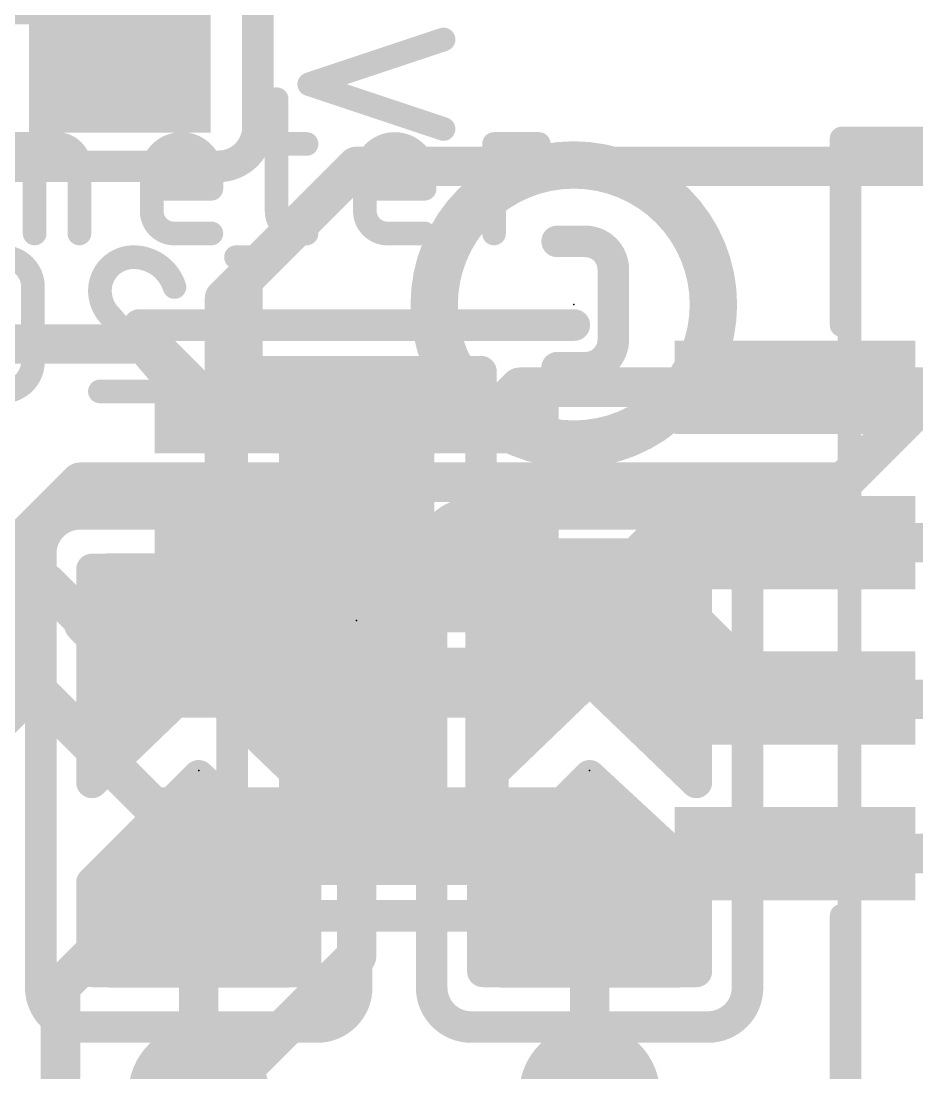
# Model space of a CAD drawing. Extents: x -0.1 to 25.5, y -0.1 to 17.9.
# Drawn here: x 15.37 to 21.13, y 5.98 to 12.75 of the extents above; entities that cross this region are included whole.
import ezdxf

# ---------------------------------------------------------------- set-up
doc = ezdxf.new("R2010")
doc.units = 0
for name, color, linetype in [('1', 12, 'CONTINUOUS'), ('16', 5, 'CONTINUOUS'), ('18', 110, 'CONTINUOUS'), ('21', 40, 'CONTINUOUS'), ('22', 6, 'CONTINUOUS'), ('23', 53, 'CONTINUOUS'), ('24', 53, 'CONTINUOUS'), ('51', 253, 'CONTINUOUS')]:
    doc.layers.add(name, color=color, linetype=linetype)

# ---------------------------------------------------------------- blocks, each defined once
blk = doc.blocks.new('RECT')
blk.add_solid([(-0.5, -0.5), (0.5, -0.5), (-0.5, 0.5), (0.5, 0.5)])
blk = doc.blocks.new('RECT121920X243840R50')
at = {"const_width": 0.1905}
blk.add_lwpolyline([(0.2858, -0.5715), (0.2858, 0.5715, 0.4142), (0.1905, 0.6668), (-0.1905, 0.6668, 0.4142), (-0.2858, 0.5715), (-0.2858, -0.5715, 0.4142), (-0.1905, -0.6668), (0.1905, -0.6668, 0.4142)], format="xyb", close=True, dxfattribs=at)
blk.add_solid([(-0.2159, -0.5969), (0.2159, -0.5969), (-0.2159, 0.5969), (0.2159, 0.5969)])
blk = doc.blocks.new('ROUNDV')
at = {"const_width": 0.5}
blk.add_lwpolyline([(0, -0.25, 1), (0, 0.25, 1), (0, -0.25)], format="xyb", dxfattribs=at)

msp = doc.modelspace()

# ---------------------------------------------------------------- linework, layer by layer
at = {"layer": '1', "const_width": 0.254}
for points in [[(16.676, 10.961), (17.526, 11.811)], [(17.526, 11.811), (21.971, 11.811)], [(16.676, 10.19), (16.676, 10.961)], [(14.732, 10.668), (16.198, 10.668)], [(16.198, 10.668), (16.676, 10.19)], [(18.376, 10.19), (18.576, 10.39)], [(18.576, 10.39), (20.346, 10.39)], [(21.2668, 10.39), (20.346, 10.39)], [(16.676, 10.19), (16.676, 9.29)], [(19.323, 9.29), (19.431, 9.398)], [(19.431, 9.398), (20.338, 9.398)], [(20.338, 9.398), (20.346, 9.39)], [(20.346, 9.39), (21.582, 9.39)], [(18.376, 9.29), (19.323, 9.29)], [(14.6861, 9.128), (15.5321, 9.128)], [(15.5321, 9.128), (15.7703, 8.8898)], [(15.7703, 8.8898), (15.7703, 8.8677)], [(15.7703, 8.8677), (16.148, 8.49)], [(14.6861, 8.628), (15.2781, 8.628)], [(15.2781, 8.628), (16.4131, 7.493)], [(16.148, 8.49), (16.676, 8.49)], [(16.676, 8.49), (17.291, 8.49)], [(17.291, 8.49), (17.526, 8.255)], [(18.376, 8.49), (18.376, 7.59)], [(20.354, 8.382), (20.346, 8.39)], [(21.844, 8.382), (20.354, 8.382)], [(17.526, 8.255), (17.526, 6.731)], [(16.676, 7.59), (15.621, 6.535)], [(16.579, 7.493), (16.676, 7.59)], [(18.376, 7.59), (18.576, 7.39)], [(16.4131, 7.493), (16.579, 7.493)], [(18.576, 7.39), (20.346, 7.39)], [(20.346, 7.39), (21.7949, 7.39)], [(17.526, 6.731), (16.637, 5.842)], [(15.621, 6.535), (15.621, 5.6231)]]:
    msp.add_lwpolyline(points, dxfattribs=at)
at = {"layer": '1', "const_width": 0.127}
for points in [[(17.526, 11.8745, 1), (17.526, 11.7475)], [(17.5709, 11.7661, 1), (17.4811, 11.8559)], [(16.7395, 10.961, 1), (16.6125, 10.961)], [(16.6311, 11.0059, 1), (16.7209, 10.9161)], [(16.2429, 10.7129, 1), (16.1531, 10.6231)], [(16.198, 10.6045, 1), (16.198, 10.7315)], [(18.576, 10.4535, 1), (18.576, 10.3265)], [(18.6209, 10.3451, 1), (18.5311, 10.4349)], [(20.346, 10.4535, 1), (20.346, 10.3265)], [(20.346, 10.3265, 1), (20.346, 10.4535)], [(16.7395, 10.19, 1), (16.6125, 10.19)], [(16.6311, 10.1451, 1), (16.7209, 10.2349)], [(18.3311, 10.2349, 1), (18.4209, 10.1451)], [(16.6125, 10.19, 1), (16.7395, 10.19)], [(19.431, 9.4615, 1), (19.431, 9.3345)], [(19.4759, 9.3531, 1), (19.3861, 9.4429)], [(20.3829, 9.4429, 1), (20.2931, 9.3531)], [(20.346, 9.4535, 1), (20.346, 9.3265)], [(20.3011, 9.3451, 1), (20.3909, 9.4349)], [(20.338, 9.3345, 1), (20.338, 9.4615)], [(18.376, 9.3535, 1), (18.376, 9.2265)], [(19.323, 9.2265, 1), (19.323, 9.3535)], [(16.6125, 9.29, 1), (16.7395, 9.29)], [(19.2781, 9.3349, 1), (19.3679, 9.2451)], [(15.577, 9.1729, 1), (15.4872, 9.0831)], [(15.5321, 9.0645, 1), (15.5321, 9.1915)], [(15.8338, 8.8898, 1), (15.7068, 8.8898)], [(15.8152, 8.9126, 1), (15.7254, 8.8228)], [(15.7254, 8.8449, 1), (15.8152, 8.9347)], [(15.7068, 8.8677, 1), (15.8338, 8.8677)], [(15.323, 8.6729, 1), (15.2332, 8.5831)], [(15.2781, 8.5645, 1), (15.2781, 8.6915)], [(16.148, 8.5535, 1), (16.148, 8.4265)], [(16.1031, 8.4451, 1), (16.1929, 8.5349)], [(16.676, 8.5535, 1), (16.676, 8.4265)], [(16.676, 8.4265, 1), (16.676, 8.5535)], [(17.3359, 8.5349, 1), (17.2461, 8.4451)], [(17.291, 8.4265, 1), (17.291, 8.5535)], [(18.4395, 8.49, 1), (18.3125, 8.49)], [(20.3909, 8.4349, 1), (20.3011, 8.3451)], [(20.354, 8.4455, 1), (20.354, 8.3185)], [(20.3091, 8.3371, 1), (20.3989, 8.4269)], [(17.5895, 8.255, 1), (17.4625, 8.255)], [(17.4811, 8.2101, 1), (17.5709, 8.2999)], [(16.7209, 7.5451, 1), (16.6311, 7.6349)], [(16.7209, 7.5451, 1), (16.6311, 7.6349)], [(18.4209, 7.6349, 1), (18.3311, 7.5451)], [(18.3125, 7.59, 1), (18.4395, 7.59)], [(16.4131, 7.5565, 1), (16.4131, 7.4295)], [(16.3682, 7.4481, 1), (16.458, 7.5379)], [(16.5341, 7.5379, 1), (16.6239, 7.4481)], [(16.579, 7.4295, 1), (16.579, 7.5565)], [(18.576, 7.4535, 1), (18.576, 7.3265)], [(20.346, 7.4535, 1), (20.346, 7.3265)], [(20.346, 7.3265, 1), (20.346, 7.4535)], [(18.5311, 7.3451, 1), (18.6209, 7.4349)], [(17.5709, 6.6861, 1), (17.4811, 6.7759)], [(17.4625, 6.731, 1), (17.5895, 6.731)], [(15.6845, 6.535, 1), (15.5575, 6.535)], [(15.5761, 6.5799, 1), (15.6659, 6.4901)]]:
    msp.add_lwpolyline(points, format="xyb", dxfattribs=at)
at = {"layer": '16'}
for points, const_width in [([(16.002, 12.827), (16.51, 13.335)], 0.254), ([(20.6558, 9.779), (21.7754, 10.8987)], 0.254), ([(15.367, 9.398), (15.748, 9.779)], 0.254), ([(15.748, 9.779), (20.6558, 9.779)], 0.254), ([(15.367, 8.382), (15.367, 9.398)], 0.254), ([(15.8234, 7.8478), (15.8234, 9.2178)], 0.2032), ([(15.8234, 9.2178), (17.1966, 9.2178)], 0.2032), ([(17.1966, 9.2178), (17.1966, 7.8478)], 0.2032), ([(18.338, 7.8478), (18.338, 9.2178)], 0.2032), ([(18.338, 9.2178), (19.7112, 9.2178)], 0.2032), ([(19.7112, 9.2178), (19.7112, 7.8478)], 0.2032), ([(15.8234, 9.144), (17.1966, 9.144)], 0.2032), ([(18.338, 9.144), (19.7112, 9.144)], 0.2032), ([(15.8234, 8.9408), (17.1966, 8.9408)], 0.2032), ([(16.51, 8.9408), (19.0246, 8.9408)], 0.254), ([(18.338, 8.9408), (19.7112, 8.9408)], 0.2032), ([(19.0246, 8.9408), (19.6342, 8.9408)], 0.254), ([(20.193, 8.382), (19.6342, 8.9408)], 0.254), ([(15.8234, 8.7376), (17.1966, 8.7376)], 0.2032), ([(18.338, 8.7376), (19.7112, 8.7376)], 0.2032), ([(15.8234, 8.5344), (17.1966, 8.5344)], 0.2032), ([(16.51, 8.509), (15.8234, 7.8478)], 0.2032), ([(17.1966, 7.8478), (16.51, 8.509)], 0.2032), ([(18.338, 8.5344), (19.7112, 8.5344)], 0.2032), ([(19.0246, 8.509), (18.338, 7.8478)], 0.2032), ([(19.7112, 7.8478), (19.0246, 8.509)], 0.2032), ([(13.462, 6.477), (15.367, 8.382)], 0.254), ([(20.193, 8.382), (21.844, 8.382)], 0.254), ([(15.8234, 8.3312), (16.3254, 8.3312)], 0.2032), ([(16.6946, 8.3312), (17.1966, 8.3312)], 0.2032), ([(18.338, 8.3312), (18.84, 8.3312)], 0.2032), ([(19.2092, 8.3312), (19.7112, 8.3312)], 0.2032), ([(15.8234, 8.128), (16.1144, 8.128)], 0.2032), ([(16.9056, 8.128), (17.1966, 8.128)], 0.2032), ([(18.338, 8.128), (18.629, 8.128)], 0.2032), ([(19.4202, 8.128), (19.7112, 8.128)], 0.2032), ([(15.8234, 7.9248), (15.9034, 7.9248)], 0.2032), ([(16.51, 7.8899), (15.8234, 7.2033)], 0.2032), ([(17.1966, 7.2533), (16.51, 7.8899)], 0.2032), ([(17.1166, 7.9248), (17.1966, 7.9248)], 0.2032), ([(18.338, 7.9248), (18.418, 7.9248)], 0.2032), ([(19.0246, 7.8899), (18.338, 7.2033)], 0.2032), ([(19.7112, 7.2533), (19.0246, 7.8899)], 0.2032), ([(19.6312, 7.9248), (19.7112, 7.9248)], 0.2032), ([(16.3417, 7.7216), (16.6915, 7.7216)], 0.2032), ([(18.8563, 7.7216), (19.2061, 7.7216)], 0.2032), ([(16.1385, 7.5184), (16.9107, 7.5184)], 0.2032), ([(18.6531, 7.5184), (19.4253, 7.5184)], 0.2032), ([(15.9353, 7.3152), (17.1298, 7.3152)], 0.2032), ([(18.4499, 7.3152), (19.6444, 7.3152)], 0.2032), ([(17.1966, 6.6318), (17.1966, 7.2533)], 0.2032), ([(19.7112, 6.6318), (19.7112, 7.2533)], 0.2032), ([(15.8234, 7.2033), (15.8234, 6.6318)], 0.2032), ([(18.338, 7.2033), (18.338, 6.6318)], 0.2032), ([(15.8234, 7.112), (17.1966, 7.112)], 0.2032), ([(18.338, 7.112), (19.7112, 7.112)], 0.2032), ([(15.8234, 6.9088), (17.1966, 6.9088)], 0.2032), ([(16.51, 6.9088), (16.51, 5.842)], 0.254), ([(18.338, 6.9088), (19.7112, 6.9088)], 0.2032), ([(19.0246, 6.9088), (19.0246, 5.842)], 0.254), ([(15.8234, 6.7056), (17.1966, 6.7056)], 0.2032), ([(18.338, 6.7056), (19.7112, 6.7056)], 0.2032), ([(15.8234, 6.6318), (17.1966, 6.6318)], 0.2032), ([(18.338, 6.6318), (19.7112, 6.6318)], 0.2032)]:
    msp.add_lwpolyline(points, dxfattribs=dict(at, const_width=const_width))
for points, const_width in [([(15.9571, 12.8719, 1), (16.0469, 12.7821)], 0.127), ([(15.748, 9.8425, 1), (15.748, 9.7155)], 0.127), ([(15.7929, 9.7341, 1), (15.7031, 9.8239)], 0.127), ([(20.6109, 9.8239, 1), (20.7007, 9.7341)], 0.127), ([(20.6558, 9.7155, 1), (20.6558, 9.8425)], 0.127), ([(15.4305, 9.398, 1), (15.3035, 9.398)], 0.127), ([(15.3221, 9.4429, 1), (15.4119, 9.3531)], 0.127), ([(15.8742, 9.2178, 1), (15.7726, 9.2178)], 0.1016), ([(15.8234, 9.2686, 1), (15.8234, 9.167)], 0.1016), ([(17.2474, 9.2178, 1), (17.1458, 9.2178)], 0.1016), ([(17.1966, 9.167, 1), (17.1966, 9.2686)], 0.1016), ([(18.3888, 9.2178, 1), (18.2872, 9.2178)], 0.1016), ([(18.338, 9.2686, 1), (18.338, 9.167)], 0.1016), ([(19.762, 9.2178, 1), (19.6604, 9.2178)], 0.1016), ([(19.7112, 9.167, 1), (19.7112, 9.2686)], 0.1016), ([(15.8234, 9.1948, 1), (15.8234, 9.0932)], 0.1016), ([(17.1966, 9.0932, 1), (17.1966, 9.1948)], 0.1016), ([(18.338, 9.1948, 1), (18.338, 9.0932)], 0.1016), ([(19.7112, 9.0932, 1), (19.7112, 9.1948)], 0.1016), ([(15.8234, 8.9916, 1), (15.8234, 8.89)], 0.1016), ([(16.51, 9.0043, 1), (16.51, 8.8773)], 0.127), ([(17.1966, 8.89, 1), (17.1966, 8.9916)], 0.1016), ([(18.338, 8.9916, 1), (18.338, 8.89)], 0.1016), ([(19.0246, 9.0043, 1), (19.0246, 8.8773)], 0.127), ([(19.0246, 8.8773, 1), (19.0246, 9.0043)], 0.127), ([(19.6791, 8.9857, 1), (19.5893, 8.8959)], 0.127), ([(19.6342, 8.8773, 1), (19.6342, 9.0043)], 0.127), ([(19.7112, 8.89, 1), (19.7112, 8.9916)], 0.1016), ([(15.8234, 8.7884, 1), (15.8234, 8.6868)], 0.1016), ([(17.1966, 8.6868, 1), (17.1966, 8.7884)], 0.1016), ([(18.338, 8.7884, 1), (18.338, 8.6868)], 0.1016), ([(19.7112, 8.6868, 1), (19.7112, 8.7884)], 0.1016), ([(15.8234, 8.5852, 1), (15.8234, 8.4836)], 0.1016), ([(16.5452, 8.5456, 1), (16.4748, 8.4724)], 0.1016), ([(16.5452, 8.4724, 1), (16.4748, 8.5456)], 0.1016), ([(17.1966, 8.4836, 1), (17.1966, 8.5852)], 0.1016), ([(18.338, 8.5852, 1), (18.338, 8.4836)], 0.1016), ([(19.0598, 8.5456, 1), (18.9894, 8.4724)], 0.1016), ([(19.0598, 8.4724, 1), (18.9894, 8.5456)], 0.1016), ([(19.7112, 8.4836, 1), (19.7112, 8.5852)], 0.1016), ([(15.4119, 8.3371, 1), (15.3221, 8.4269)], 0.127), ([(20.193, 8.4455, 1), (20.193, 8.3185)], 0.127), ([(20.1481, 8.3371, 1), (20.2379, 8.4269)], 0.127), ([(15.3035, 8.382, 1), (15.4305, 8.382)], 0.127), ([(15.8234, 8.382, 1), (15.8234, 8.2804)], 0.1016), ([(16.3254, 8.2804, 1), (16.3254, 8.382)], 0.1016), ([(16.6946, 8.382, 1), (16.6946, 8.2804)], 0.1016), ([(17.1966, 8.2804, 1), (17.1966, 8.382)], 0.1016), ([(18.338, 8.382, 1), (18.338, 8.2804)], 0.1016), ([(18.84, 8.2804, 1), (18.84, 8.382)], 0.1016), ([(19.2092, 8.382, 1), (19.2092, 8.2804)], 0.1016), ([(19.7112, 8.2804, 1), (19.7112, 8.382)], 0.1016), ([(15.8234, 8.1788, 1), (15.8234, 8.0772)], 0.1016), ([(16.1144, 8.0772, 1), (16.1144, 8.1788)], 0.1016), ([(16.9056, 8.1788, 1), (16.9056, 8.0772)], 0.1016), ([(17.1966, 8.0772, 1), (17.1966, 8.1788)], 0.1016), ([(18.338, 8.1788, 1), (18.338, 8.0772)], 0.1016), ([(18.629, 8.0772, 1), (18.629, 8.1788)], 0.1016), ([(19.4202, 8.1788, 1), (19.4202, 8.0772)], 0.1016), ([(19.7112, 8.0772, 1), (19.7112, 8.1788)], 0.1016), ([(15.8234, 7.9756, 1), (15.8234, 7.874)], 0.1016), ([(15.9034, 7.874, 1), (15.9034, 7.9756)], 0.1016), ([(16.5445, 7.9272, 1), (16.4755, 7.8526)], 0.1016), ([(16.5459, 7.854, 1), (16.4741, 7.9258)], 0.1016), ([(17.1166, 7.9756, 1), (17.1166, 7.874)], 0.1016), ([(17.1966, 7.874, 1), (17.1966, 7.9756)], 0.1016), ([(18.338, 7.9756, 1), (18.338, 7.874)], 0.1016), ([(18.418, 7.874, 1), (18.418, 7.9756)], 0.1016), ([(19.0591, 7.9272, 1), (18.9901, 7.8526)], 0.1016), ([(19.0605, 7.854, 1), (18.9887, 7.9258)], 0.1016), ([(19.6312, 7.9756, 1), (19.6312, 7.874)], 0.1016), ([(19.7112, 7.874, 1), (19.7112, 7.9756)], 0.1016), ([(15.7882, 7.8844, 1), (15.8586, 7.8112)], 0.1016), ([(17.1614, 7.8112, 1), (17.2318, 7.8844)], 0.1016), ([(18.3028, 7.8844, 1), (18.3732, 7.8112)], 0.1016), ([(19.676, 7.8112, 1), (19.7464, 7.8844)], 0.1016), ([(15.7726, 7.8478, 1), (15.8742, 7.8478)], 0.1016), ([(17.1458, 7.8478, 1), (17.2474, 7.8478)], 0.1016), ([(18.2872, 7.8478, 1), (18.3888, 7.8478)], 0.1016), ([(19.6604, 7.8478, 1), (19.762, 7.8478)], 0.1016), ([(16.3417, 7.7724, 1), (16.3417, 7.6708)], 0.1016), ([(16.6915, 7.6708, 1), (16.6915, 7.7724)], 0.1016), ([(18.8563, 7.7724, 1), (18.8563, 7.6708)], 0.1016), ([(19.2061, 7.6708, 1), (19.2061, 7.7724)], 0.1016), ([(16.1385, 7.5692, 1), (16.1385, 7.4676)], 0.1016), ([(16.9107, 7.4676, 1), (16.9107, 7.5692)], 0.1016), ([(18.6531, 7.5692, 1), (18.6531, 7.4676)], 0.1016), ([(19.4253, 7.4676, 1), (19.4253, 7.5692)], 0.1016), ([(15.9353, 7.366, 1), (15.9353, 7.2644)], 0.1016), ([(17.1298, 7.2644, 1), (17.1298, 7.366)], 0.1016), ([(18.4499, 7.366, 1), (18.4499, 7.2644)], 0.1016), ([(19.6444, 7.2644, 1), (19.6444, 7.366)], 0.1016), ([(17.2474, 7.2533, 1), (17.1458, 7.2533)], 0.1016), ([(17.1621, 7.216, 1), (17.2311, 7.2906)], 0.1016), ([(19.762, 7.2533, 1), (19.6604, 7.2533)], 0.1016), ([(19.6767, 7.216, 1), (19.7457, 7.2906)], 0.1016), ([(15.8742, 7.2033, 1), (15.7726, 7.2033)], 0.1016), ([(15.7875, 7.2392, 1), (15.8593, 7.1674)], 0.1016), ([(18.3888, 7.2033, 1), (18.2872, 7.2033)], 0.1016), ([(18.3021, 7.2392, 1), (18.3739, 7.1674)], 0.1016), ([(15.8234, 7.1628, 1), (15.8234, 7.0612)], 0.1016), ([(17.1966, 7.0612, 1), (17.1966, 7.1628)], 0.1016), ([(18.338, 7.1628, 1), (18.338, 7.0612)], 0.1016), ([(19.7112, 7.0612, 1), (19.7112, 7.1628)], 0.1016), ([(15.8234, 6.9596, 1), (15.8234, 6.858)], 0.1016), ([(16.5735, 6.9088, 1), (16.4465, 6.9088)], 0.127), ([(17.1966, 6.858, 1), (17.1966, 6.9596)], 0.1016), ([(18.338, 6.9596, 1), (18.338, 6.858)], 0.1016), ([(19.0881, 6.9088, 1), (18.9611, 6.9088)], 0.127), ([(19.7112, 6.858, 1), (19.7112, 6.9596)], 0.1016), ([(15.8234, 6.7564, 1), (15.8234, 6.6548)], 0.1016), ([(17.1966, 6.6548, 1), (17.1966, 6.7564)], 0.1016), ([(18.338, 6.7564, 1), (18.338, 6.6548)], 0.1016), ([(19.7112, 6.6548, 1), (19.7112, 6.7564)], 0.1016), ([(15.8234, 6.6826, 1), (15.8234, 6.581)], 0.1016), ([(17.1966, 6.581, 1), (17.1966, 6.6826)], 0.1016), ([(18.338, 6.6826, 1), (18.338, 6.581)], 0.1016), ([(19.7112, 6.581, 1), (19.7112, 6.6826)], 0.1016), ([(15.7726, 6.6318, 1), (15.8742, 6.6318)], 0.1016), ([(17.1458, 6.6318, 1), (17.2474, 6.6318)], 0.1016), ([(18.2872, 6.6318, 1), (18.3888, 6.6318)], 0.1016), ([(19.6604, 6.6318, 1), (19.762, 6.6318)], 0.1016)]:
    msp.add_lwpolyline(points, format="xyb", dxfattribs=dict(at, const_width=const_width))
at = {"layer": '21'}
for points, const_width in [([(16.2346, 13.4041), (15.6469, 12.7127)], 0.2286), ([(15.6469, 12.7127), (16.3383, 12.7127)], 0.2286), ([(17.0114, 12.2428), (17.0114, 11.5231)], 0.1524), ([(20.646, 10.79), (20.646, 11.99)], 0.1524), ([(20.646, 11.99), (23.246, 11.99)], 0.1524), ([(15.1667, 11.9549), (15.5985, 11.9549)], 0.1524), ([(15.4546, 11.3792), (15.4546, 11.9549)], 0.1524), ([(16.9155, 11.9549), (17.2034, 11.9549)], 0.1524), ([(18.4098, 11.3792), (18.4098, 11.9549)], 0.1524), ([(18.4098, 11.9549), (18.6976, 11.9549)], 0.1524), ([(18.6976, 11.9549), (18.6976, 11.859)], 0.1524), ([(15.7425, 11.811), (15.7425, 11.3792)], 0.1524), ([(16.2076, 11.5231), (16.2076, 11.763)], 0.1524), ([(16.5914, 11.763), (16.5914, 11.6671)], 0.1524), ([(17.5792, 11.5231), (17.5792, 11.763)], 0.1524), ([(17.963, 11.763), (17.963, 11.6671)], 0.1524), ([(16.5914, 11.6671), (16.2076, 11.6671)], 0.1524), ([(17.963, 11.6671), (17.5792, 11.6671)], 0.1524), ([(16.5914, 11.3792), (16.3515, 11.3792)], 0.1524), ([(17.1554, 11.3792), (17.2034, 11.3792)], 0.1524), ([(17.963, 11.3792), (17.7231, 11.3792)], 0.1524), ([(16.126, 10.79), (18.926, 10.79)], 0.2032), ([(18.926, 6.99), (16.126, 6.99)], 0.2032), ([(20.646, 5.89), (20.646, 6.99)], 0.1524)]:
    msp.add_lwpolyline(points, dxfattribs=dict(at, const_width=const_width))
for points, const_width in [([(15.6469, 12.7698, 1), (15.6469, 12.6555)], 0.1143), ([(15.6033, 12.7497, 1), (15.6904, 12.6757)], 0.1143), ([(16.3383, 12.6555, 1), (16.3383, 12.7698)], 0.1143), ([(17.0495, 12.2428, 1), (16.9733, 12.2428)], 0.0762), ([(20.6841, 11.99, 1), (20.6079, 11.99)], 0.0762), ([(20.646, 12.0281, 1), (20.646, 11.9519)], 0.0762), ([(15.4927, 11.9549, 1), (15.4165, 11.9549)], 0.0762), ([(15.7425, 11.811, 0.4142), (15.5985, 11.9549)], 0.1524), ([(15.5985, 11.993, 1), (15.5985, 11.9168)], 0.0762), ([(15.5985, 11.9168, 1), (15.5985, 11.993)], 0.0762), ([(16.5914, 11.763, 1), (16.2076, 11.763)], 0.1524), ([(16.9155, 11.993, 1), (16.9155, 11.9168)], 0.0762), ([(17.2034, 11.9168, 1), (17.2034, 11.993)], 0.0762), ([(17.963, 11.763, 1), (17.5792, 11.763)], 0.1524), ([(18.4479, 11.9549, 1), (18.3717, 11.9549)], 0.0762), ([(18.4098, 11.993, 1), (18.4098, 11.9168)], 0.0762), ([(18.7357, 11.9549, 1), (18.6595, 11.9549)], 0.0762), ([(18.6976, 11.9168, 1), (18.6976, 11.993)], 0.0762), ([(15.7806, 11.811, 1), (15.7044, 11.811)], 0.0762), ([(15.7044, 11.811, 1), (15.7806, 11.811)], 0.0762), ([(18.6595, 11.859, 1), (18.7357, 11.859)], 0.0762), ([(16.2457, 11.763, 1), (16.1695, 11.763)], 0.0762), ([(16.1695, 11.763, 1), (16.2457, 11.763)], 0.0762), ([(16.6295, 11.763, 1), (16.5533, 11.763)], 0.0762), ([(16.5533, 11.763, 1), (16.6295, 11.763)], 0.0762), ([(17.6173, 11.763, 1), (17.5411, 11.763)], 0.0762), ([(17.5411, 11.763, 1), (17.6173, 11.763)], 0.0762), ([(18.0011, 11.763, 1), (17.9249, 11.763)], 0.0762), ([(17.9249, 11.763, 1), (18.0011, 11.763)], 0.0762), ([(16.2076, 11.7052, 1), (16.2076, 11.629)], 0.0762), ([(16.5914, 11.629, 1), (16.5914, 11.7052)], 0.0762), ([(17.5792, 11.7052, 1), (17.5792, 11.629)], 0.0762), ([(17.963, 11.629, 1), (17.963, 11.7052)], 0.0762), ([(16.5533, 11.6671, 1), (16.6295, 11.6671)], 0.0762), ([(17.9249, 11.6671, 1), (18.0011, 11.6671)], 0.0762), ([(16.2076, 11.5231, 0.4142), (16.3515, 11.3792)], 0.1524), ([(16.2457, 11.5231, 1), (16.1695, 11.5231)], 0.0762), ([(17.0114, 11.5231, 0.4142), (17.1554, 11.3792)], 0.1524), ([(17.0495, 11.5231, 1), (16.9733, 11.5231)], 0.0762), ([(17.5792, 11.5231, 0.4142), (17.7231, 11.3792)], 0.1524), ([(17.6173, 11.5231, 1), (17.5411, 11.5231)], 0.0762), ([(16.1695, 11.5231, 1), (16.2457, 11.5231)], 0.0762), ([(16.9733, 11.5231, 1), (17.0495, 11.5231)], 0.0762), ([(17.5411, 11.5231, 1), (17.6173, 11.5231)], 0.0762), ([(16.3515, 11.4173, 1), (16.3515, 11.3411)], 0.0762), ([(16.3515, 11.3411, 1), (16.3515, 11.4173)], 0.0762), ([(16.5914, 11.3411, 1), (16.5914, 11.4173)], 0.0762), ([(17.1554, 11.4173, 1), (17.1554, 11.3411)], 0.0762), ([(17.1554, 11.3411, 1), (17.1554, 11.4173)], 0.0762), ([(17.2034, 11.3411, 1), (17.2034, 11.4173)], 0.0762), ([(17.7231, 11.4173, 1), (17.7231, 11.3411)], 0.0762), ([(17.7231, 11.3411, 1), (17.7231, 11.4173)], 0.0762), ([(17.963, 11.3411, 1), (17.963, 11.4173)], 0.0762), ([(15.4165, 11.3792, 1), (15.4927, 11.3792)], 0.0762), ([(15.7044, 11.3792, 1), (15.7806, 11.3792)], 0.0762), ([(18.3717, 11.3792, 1), (18.4479, 11.3792)], 0.0762), ([(16.126, 10.8408, 1), (16.126, 10.7392)], 0.1016), ([(18.926, 10.7392, 1), (18.926, 10.8408)], 0.1016), ([(20.6079, 10.79, 1), (20.6841, 10.79)], 0.0762), ([(16.126, 7.0408, 1), (16.126, 6.9392)], 0.1016), ([(18.926, 6.9392, 1), (18.926, 7.0408)], 0.1016), ([(20.6841, 6.99, 1), (20.6079, 6.99)], 0.0762)]:
    msp.add_lwpolyline(points, format="xyb", dxfattribs=dict(at, const_width=const_width))
at = {"layer": '22'}
for points, const_width in [([(16.891, 12.065), (16.891, 13.589)], 0.2032), ([(17.2212, 12.3393), (18.0848, 12.6272)], 0.1524), ([(18.0848, 12.0515), (17.2212, 12.3393)], 0.1524), ([(13.843, 11.811), (16.637, 11.811)], 0.2032), ([(18.9964, 11.3284), (18.8158, 11.3284)], 0.2032), ([(16.9418, 11.2268), (16.7499, 11.2268)], 0.1524), ([(16.8458, 11.2268), (16.8458, 10.3632)], 0.1524), ([(19.177, 10.6962), (19.177, 11.1478)], 0.2032), ([(15.4436, 10.5551), (15.4436, 11.0349)], 0.1524), ([(15.9464, 10.843), (16.3542, 10.3632)], 0.1524), ([(18.8158, 10.5156), (18.9964, 10.5156)], 0.2032), ([(16.3542, 10.3632), (15.8744, 10.3632)], 0.1524), ([(16.9418, 10.3632), (16.7499, 10.3632)], 0.1524), ([(15.748, 9.5758), (17.272, 9.5758)], 0.2032), ([(18.2626, 9.5758), (19.7866, 9.5758)], 0.2032), ([(15.494, 9.3218), (15.494, 6.5278)], 0.2032), ([(17.526, 6.5278), (17.526, 9.3218)], 0.2032), ([(18.0086, 9.3218), (18.0086, 6.5278)], 0.2032), ([(20.0406, 6.5278), (20.0406, 9.3218)], 0.2032), ([(15.748, 6.2738), (17.272, 6.2738)], 0.2032), ([(18.2626, 6.2738), (19.7866, 6.2738)], 0.2032)]:
    msp.add_lwpolyline(points, dxfattribs=dict(at, const_width=const_width))
for points, const_width in [([(18.0968, 12.591, 1), (18.0728, 12.6633)], 0.0762), ([(17.2332, 12.3755, 1), (17.2092, 12.3032)], 0.0762), ([(17.2092, 12.3755, 1), (17.2332, 12.3032)], 0.0762), ([(16.637, 11.811, 0.4142), (16.891, 12.065)], 0.2032), ([(16.9418, 12.065, 1), (16.8402, 12.065)], 0.1016), ([(16.8402, 12.065, 1), (16.9418, 12.065)], 0.1016), ([(18.0728, 12.0153, 1), (18.0968, 12.0876)], 0.0762), ([(16.637, 11.8618, 1), (16.637, 11.7602)], 0.1016), ([(16.637, 11.7602, 1), (16.637, 11.8618)], 0.1016), ([(18.923, 10.024, 1), (18.923, 11.82, 1), (18.923, 10.024)], 0.3048), ([(18.8158, 11.3792, 1), (18.8158, 11.2776)], 0.1016), ([(19.177, 11.1478, 0.4142), (18.9964, 11.3284)], 0.2032), ([(18.9964, 11.3792, 1), (18.9964, 11.2776)], 0.1016), ([(18.9964, 11.2776, 1), (18.9964, 11.3792)], 0.1016), ([(15.4436, 11.0349, 0.4142), (15.2517, 11.2268)], 0.1524), ([(16.0903, 11.2268, 0.4142), (15.8744, 11.0109)], 0.1524), ([(16.3542, 11.0349, 0.3252), (16.0903, 11.2268)], 0.1524), ([(16.0903, 11.2649, 1), (16.0903, 11.1887)], 0.0762), ([(16.0903, 11.1887, 1), (16.0903, 11.2649)], 0.0762), ([(16.7499, 11.2649, 1), (16.7499, 11.1887)], 0.0762), ([(16.8839, 11.2268, 1), (16.8077, 11.2268)], 0.0762), ([(16.9418, 11.1887, 1), (16.9418, 11.2649)], 0.0762), ([(19.2278, 11.1478, 1), (19.1262, 11.1478)], 0.1016), ([(19.1262, 11.1478, 1), (19.2278, 11.1478)], 0.1016), ([(15.4817, 11.0349, 1), (15.4055, 11.0349)], 0.0762), ([(15.4055, 11.0349, 1), (15.4817, 11.0349)], 0.0762), ([(15.8744, 11.0109, 0.2053), (15.9464, 10.843)], 0.1524), ([(15.9125, 11.0109, 1), (15.8363, 11.0109)], 0.0762), ([(15.8363, 11.0109, 1), (15.9125, 11.0109)], 0.0762), ([(16.318, 11.0231, 1), (16.3905, 11.0466)], 0.0762), ([(15.9754, 10.8677, 1), (15.9174, 10.8183)], 0.0762), ([(15.9201, 10.8154, 1), (15.9727, 10.8706)], 0.0762), ([(18.9964, 10.5156, 0.4142), (19.177, 10.6962)], 0.2032), ([(19.2278, 10.6962, 1), (19.1262, 10.6962)], 0.1016), ([(19.1262, 10.6962, 1), (19.2278, 10.6962)], 0.1016), ([(15.2517, 10.3632, 0.4142), (15.4436, 10.5551)], 0.1524), ([(15.4817, 10.5551, 1), (15.4055, 10.5551)], 0.0762), ([(15.4055, 10.5551, 1), (15.4817, 10.5551)], 0.0762), ([(18.8158, 10.5664, 1), (18.8158, 10.4648)], 0.1016), ([(18.9964, 10.5664, 1), (18.9964, 10.4648)], 0.1016), ([(18.9964, 10.4648, 1), (18.9964, 10.5664)], 0.1016), ([(15.8744, 10.4013, 1), (15.8744, 10.3251)], 0.0762), ([(16.3252, 10.3385, 1), (16.3832, 10.3879)], 0.0762), ([(16.3542, 10.3251, 1), (16.3542, 10.4013)], 0.0762), ([(16.7499, 10.4013, 1), (16.7499, 10.3251)], 0.0762), ([(16.9418, 10.3251, 1), (16.9418, 10.4013)], 0.0762), ([(16.8077, 10.3632, 1), (16.8839, 10.3632)], 0.0762), ([(15.748, 9.5758, 0.4142), (15.494, 9.3218)], 0.2032), ([(15.748, 9.6266, 1), (15.748, 9.525)], 0.1016), ([(15.748, 9.525, 1), (15.748, 9.6266)], 0.1016), ([(17.526, 9.3218, 0.4142), (17.272, 9.5758)], 0.2032), ([(17.272, 9.6266, 1), (17.272, 9.525)], 0.1016), ([(17.272, 9.525, 1), (17.272, 9.6266)], 0.1016), ([(18.2626, 9.5758, 0.4142), (18.0086, 9.3218)], 0.2032), ([(18.2626, 9.6266, 1), (18.2626, 9.525)], 0.1016), ([(18.2626, 9.525, 1), (18.2626, 9.6266)], 0.1016), ([(20.0406, 9.3218, 0.4142), (19.7866, 9.5758)], 0.2032), ([(19.7866, 9.6266, 1), (19.7866, 9.525)], 0.1016), ([(19.7866, 9.525, 1), (19.7866, 9.6266)], 0.1016), ([(15.5448, 9.3218, 1), (15.4432, 9.3218)], 0.1016), ([(17.5768, 9.3218, 1), (17.4752, 9.3218)], 0.1016), ([(18.0594, 9.3218, 1), (17.9578, 9.3218)], 0.1016), ([(20.0914, 9.3218, 1), (19.9898, 9.3218)], 0.1016), ([(15.4432, 9.3218, 1), (15.5448, 9.3218)], 0.1016), ([(17.4752, 9.3218, 1), (17.5768, 9.3218)], 0.1016), ([(17.9578, 9.3218, 1), (18.0594, 9.3218)], 0.1016), ([(19.9898, 9.3218, 1), (20.0914, 9.3218)], 0.1016), ([(15.494, 6.5278, 0.4142), (15.748, 6.2738)], 0.2032), ([(15.5448, 6.5278, 1), (15.4432, 6.5278)], 0.1016), ([(15.4432, 6.5278, 1), (15.5448, 6.5278)], 0.1016), ([(17.272, 6.2738, 0.4142), (17.526, 6.5278)], 0.2032), ([(17.5768, 6.5278, 1), (17.4752, 6.5278)], 0.1016), ([(17.4752, 6.5278, 1), (17.5768, 6.5278)], 0.1016), ([(18.0086, 6.5278, 0.4142), (18.2626, 6.2738)], 0.2032), ([(18.0594, 6.5278, 1), (17.9578, 6.5278)], 0.1016), ([(17.9578, 6.5278, 1), (18.0594, 6.5278)], 0.1016), ([(19.7866, 6.2738, 0.4142), (20.0406, 6.5278)], 0.2032), ([(20.0914, 6.5278, 1), (19.9898, 6.5278)], 0.1016), ([(19.9898, 6.5278, 1), (20.0914, 6.5278)], 0.1016), ([(15.748, 6.3246, 1), (15.748, 6.223)], 0.1016), ([(15.748, 6.223, 1), (15.748, 6.3246)], 0.1016), ([(17.272, 6.3246, 1), (17.272, 6.223)], 0.1016), ([(17.272, 6.223, 1), (17.272, 6.3246)], 0.1016), ([(18.2626, 6.3246, 1), (18.2626, 6.223)], 0.1016), ([(18.2626, 6.223, 1), (18.2626, 6.3246)], 0.1016), ([(19.7866, 6.3246, 1), (19.7866, 6.223)], 0.1016), ([(19.7866, 6.223, 1), (19.7866, 6.3246)], 0.1016)]:
    msp.add_lwpolyline(points, format="xyb", dxfattribs=dict(at, const_width=const_width))
at = {"layer": '23'}
msp.add_point((17.526, 8.89), dxfattribs=at)
at = {"layer": '24'}
for p in [(18.923, 10.922), (16.51, 7.9248), (19.0246, 7.9248)]:
    msp.add_point(p, dxfattribs=at)
at = {"layer": '51'}
for points, const_width in [([(20.696, 5.89), (20.696, 11.99)], 0.1524), ([(20.696, 11.99), (24.946, 11.99)], 0.1524), ([(16.726, 7.29), (16.726, 10.49)], 0.2032), ([(16.726, 10.49), (18.326, 10.49)], 0.2032), ([(18.326, 10.49), (18.326, 7.29)], 0.2032), ([(18.326, 7.29), (16.726, 7.29)], 0.2032)]:
    msp.add_lwpolyline(points, dxfattribs=dict(at, const_width=const_width))
for points, const_width in [([(20.7341, 11.99, 1), (20.6579, 11.99)], 0.0762), ([(20.696, 12.0281, 1), (20.696, 11.9519)], 0.0762), ([(16.7768, 10.49, 1), (16.6752, 10.49)], 0.1016), ([(16.726, 10.5408, 1), (16.726, 10.4392)], 0.1016), ([(18.3768, 10.49, 1), (18.2752, 10.49)], 0.1016), ([(18.326, 10.4392, 1), (18.326, 10.5408)], 0.1016), ([(16.726, 7.3408, 1), (16.726, 7.2392)], 0.1016), ([(18.326, 7.2392, 1), (18.326, 7.3408)], 0.1016), ([(16.6752, 7.29, 1), (16.7768, 7.29)], 0.1016), ([(18.2752, 7.29, 1), (18.3768, 7.29)], 0.1016)]:
    msp.add_lwpolyline(points, format="xyb", dxfattribs=dict(at, const_width=const_width))

# ---------------------------------------------------------------- block references
at = {"layer": '1'}
for p, xscale, yscale, rotation in [((20.346, 10.39), 1.55, 0.6, 180), ((16.676, 10.19), 0.45, 0.9, 90), ((18.376, 10.19), 0.45, 0.9, 90), ((20.346, 9.39), 1.55, 0.6, 180), ((16.676, 9.29), 0.45, 0.9, 90), ((18.376, 9.29), 0.45, 0.9, 90), ((16.676, 8.49), 0.45, 0.9, 90), ((18.376, 8.49), 0.45, 0.9, 90), ((20.346, 8.39), 1.55, 0.6, 180), ((16.676, 7.59), 0.45, 0.9, 90), ((18.376, 7.59), 0.45, 0.9, 90), ((20.346, 7.39), 1.55, 0.6, 180)]:
    msp.add_blockref('RECT', p, dxfattribs=dict(at, xscale=xscale, yscale=yscale, rotation=rotation))
at = {"layer": '16', "xscale": 1.1684, "yscale": 1.6002, "rotation": 180}
msp.add_blockref('RECT', (16.002, 12.827), dxfattribs=at)
at = {"layer": '16', "xscale": 0.635, "yscale": 0.2032}
msp.add_blockref('RECT', (15.24, 12.827), dxfattribs=at)
at = {"layer": '16', "rotation": 90}
for p in [(16.51, 8.9408), (19.0246, 8.9408), (16.51, 6.9088), (19.0246, 6.9088)]:
    msp.add_blockref('RECT121920X243840R50', p, dxfattribs=at)
at = {"layer": '18', "xscale": 0.9064, "yscale": 0.9064}
for p in [(16.51, 5.842), (16.51, 5.842), (19.0246, 5.842), (19.0246, 5.842)]:
    msp.add_blockref('ROUNDV', p, dxfattribs=at)
at = {"layer": '51', "xscale": 3.1, "rotation": 90}
msp.add_blockref('RECT', (17.526, 8.89), dxfattribs=at)

doc.saveas('drawing.dxf')
